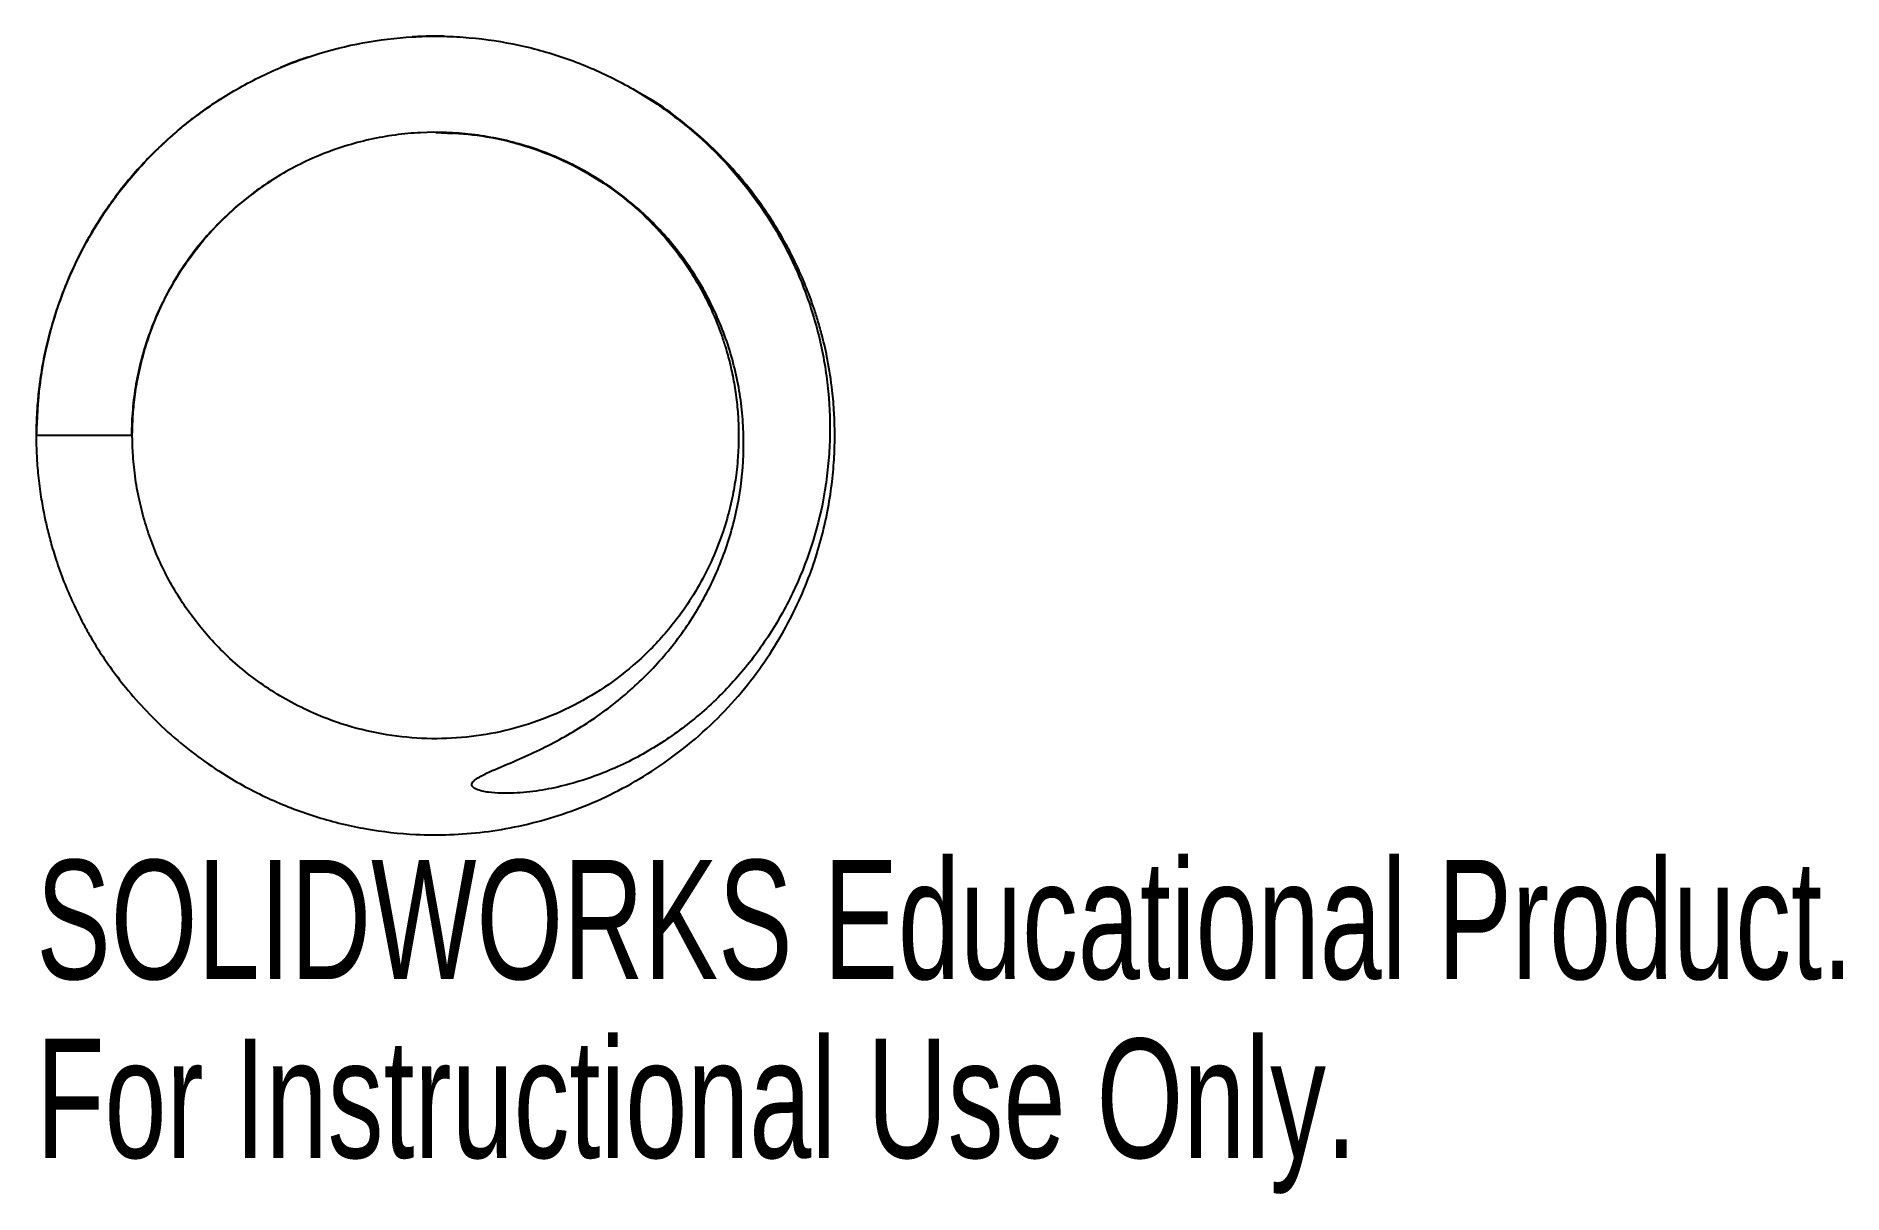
# Model space of a CAD drawing. Header units: millimetres. Extents: x -16.2 to 57.1, y -30.8 to 16.2.
import ezdxf

# ---------------------------------------------------------------- set-up
doc = ezdxf.new("R2010")
doc.units = ezdxf.units.MM
doc.styles.add('SLDTEXTSTYLE0', font='TXT', dxfattribs={"width": 0.7})

msp = doc.modelspace()

# ---------------------------------------------------------------- linework, layer by layer
at = {"color": 7, "linetype": 'Continuous', "lineweight": 25}
for p, q in [((0.398, 16.188), (0.272, 16.187)), ((0.013, 12.294), (0.723, 12.253)), ((-12.327, 0.004), (-16.163, 0.004))]:
    msp.add_line(p, q, dxfattribs=at)
for points, knots in [([(-16.163, 0.004), (-16.164, 0.69), (-16.123, 1.371), (-15.953, 2.724), (-15.823, 3.397), (-15.31, 5.387), (-14.808, 6.645), (-13.826, 8.432), (-13.457, 9.015), (-12.654, 10.115), (-12.219, 10.635), (-11.29, 11.618), (-10.795, 12.082), (-10.005, 12.733), (-9.732, 12.943), (-9.178, 13.342), (-8.896, 13.533), (-8.034, 14.074), (-7.44, 14.398), (-6.212, 14.97), (-5.577, 15.219), (-3.618, 15.845), (-2.286, 16.092), (-0.591, 16.189), (-0.25, 16.198), (0.435, 16.193), (0.778, 16.18), (1.798, 16.107), (2.469, 16.016), (3.797, 15.752), (4.452, 15.578), (5.423, 15.253), (5.746, 15.133), (6.379, 14.875), (6.69, 14.737), (7.606, 14.293), (8.195, 13.96), (9.33, 13.22), (9.877, 12.813), (11.444, 11.48), (12.354, 10.477), (13.523, 8.807), (13.882, 8.218), (14.513, 7.01), (14.788, 6.391), (15.256, 5.121), (15.45, 4.471), (15.678, 3.472), (15.744, 3.134), (15.853, 2.459), (15.895, 2.122), (15.991, 1.109), (16.011, 0.433), (15.976, -0.584), (15.953, -0.922), (15.885, -1.601), (15.84, -1.942), (15.557, -3.63), (15.159, -4.923), (14.307, -6.779), (13.977, -7.386), (13.249, -8.535), (12.85, -9.081), (11.977, -10.116), (11.504, -10.605), (10.482, -11.523), (9.945, -11.941), (8.821, -12.695), (8.234, -13.032), (7.006, -13.617), (6.36, -13.867), (5.049, -14.253), (4.379, -14.394), (3.352, -14.499), (3.009, -14.516), (2.494, -14.502), (2.321, -14.49), (2.066, -14.455), (1.981, -14.441), (1.814, -14.402), (1.732, -14.379), (1.612, -14.325), (1.573, -14.304), (1.505, -14.247), (1.475, -14.209), (1.469, -14.122), (1.491, -14.079), (1.547, -14.011), (1.58, -13.982), (1.684, -13.902), (1.76, -13.858), (1.912, -13.775), (1.99, -13.736), (2.383, -13.551), (2.706, -13.419), (3.666, -13.008), (4.299, -12.719), (5.527, -12.061), (6.123, -11.695), (7.247, -10.892), (7.779, -10.455), (8.528, -9.742), (8.77, -9.495), (9.237, -8.981), (9.463, -8.713), (10.104, -7.89), (10.485, -7.315), (11.156, -6.115), (11.445, -5.489), (11.807, -4.511), (11.916, -4.177), (12.104, -3.508), (12.185, -3.172), (12.386, -2.157), (12.466, -1.472), (12.503, -0.433), (12.501, -0.083), (12.47, 0.614), (12.44, 0.96), (12.309, 1.989), (12.167, 2.664), (11.772, 3.99), (11.516, 4.647), (10.909, 5.892), (10.557, 6.485), (9.955, 7.33), (9.743, 7.605), (9.292, 8.138), (9.055, 8.396), (8.32, 9.132), (7.794, 9.578), (6.95, 10.18), (6.66, 10.37), (6.06, 10.727), (5.752, 10.893), (4.816, 11.349), (4.172, 11.598), (3.178, 11.89), (2.841, 11.974), (2.158, 12.114), (1.812, 12.17), (0.778, 12.293), (0.088, 12.317), (-0.947, 12.265), (-1.292, 12.233), (-1.983, 12.14), (-2.328, 12.078), (-3.346, 11.852), (-4.005, 11.646), (-4.965, 11.255), (-5.281, 11.111), (-5.902, 10.795), (-6.208, 10.623), (-7.093, 10.074), (-7.647, 9.661), (-8.423, 8.975), (-8.673, 8.734), (-9.155, 8.232), (-9.387, 7.968), (-10.042, 7.157), (-10.426, 6.585), (-10.931, 5.68), (-11.087, 5.371), (-11.374, 4.737), (-11.505, 4.411), (-11.853, 3.429), (-12.028, 2.762), (-12.206, 1.741), (-12.251, 1.398), (-12.311, 0.704), (-12.326, 0.353), (-12.327, 0.004)], [0, 0, 0, 0, 0.015625, 0.015625, 0.03125, 0.03125, 0.0625, 0.0625, 0.078125, 0.078125, 0.09375, 0.09375, 0.109375, 0.109375, 0.117187, 0.117187, 0.125, 0.125, 0.140625, 0.140625, 0.15625, 0.15625, 0.1875, 0.1875, 0.195312, 0.195312, 0.203125, 0.203125, 0.21875, 0.21875, 0.234375, 0.234375, 0.242187, 0.242187, 0.25, 0.25, 0.265625, 0.265625, 0.28125, 0.28125, 0.3125, 0.3125, 0.328125, 0.328125, 0.34375, 0.34375, 0.359375, 0.359375, 0.367187, 0.367187, 0.375, 0.375, 0.390625, 0.390625, 0.398437, 0.398437, 0.40625, 0.40625, 0.4375, 0.4375, 0.453125, 0.453125, 0.46875, 0.46875, 0.484375, 0.484375, 0.5, 0.5, 0.515625, 0.515625, 0.53125, 0.53125, 0.546875, 0.546875, 0.554687, 0.554687, 0.558594, 0.558594, 0.560547, 0.560547, 0.5625, 0.5625, 0.563477, 0.563477, 0.564453, 0.564453, 0.56543, 0.56543, 0.566406, 0.566406, 0.568359, 0.568359, 0.570312, 0.570312, 0.578125, 0.578125, 0.59375, 0.59375, 0.609375, 0.609375, 0.625, 0.625, 0.632812, 0.632812, 0.640625, 0.640625, 0.65625, 0.65625, 0.671875, 0.671875, 0.679687, 0.679687, 0.6875, 0.6875, 0.703125, 0.703125, 0.710937, 0.710937, 0.71875, 0.71875, 0.734375, 0.734375, 0.75, 0.75, 0.765625, 0.765625, 0.773437, 0.773437, 0.78125, 0.78125, 0.796875, 0.796875, 0.804687, 0.804687, 0.8125, 0.8125, 0.828125, 0.828125, 0.835937, 0.835937, 0.84375, 0.84375, 0.859375, 0.859375, 0.867187, 0.867187, 0.875, 0.875, 0.890625, 0.890625, 0.898437, 0.898437, 0.90625, 0.90625, 0.921875, 0.921875, 0.929687, 0.929687, 0.9375, 0.9375, 0.953125, 0.953125, 0.960937, 0.960937, 0.96875, 0.96875, 0.984375, 0.984375, 0.992188, 0.992188, 1, 1, 1, 1]), ([(0.321, 16.192), (0.32, 16.192), (0.141, 16.198), (-0.257, 16.193), (-0.681, 16.186), (-0.925, 16.167), (-0.951, 16.165)], [0, 0, 0, 0, 0.001511, 0.423577, 0.937901, 1, 1, 1, 1]), ([(-5.15, 15.348), (-5.236, 15.321), (-5.583, 15.209), (-5.963, 15.064), (-6.251, 14.938), (-6.288, 14.922)], [0, 0, 0, 0, 0.223075, 0.900815, 1, 1, 1, 1]), ([(-8.744, 13.625), (-8.923, 13.51), (-9.299, 13.266), (-9.814, 12.885), (-10.337, 12.47), (-10.889, 11.993), (-11.516, 11.396), (-12.141, 10.729), (-12.689, 10.073), (-13.126, 9.493), (-13.491, 8.966), (-13.834, 8.429), (-14.195, 7.809), (-14.558, 7.109), (-14.877, 6.407), (-15.133, 5.771), (-15.357, 5.146), (-15.582, 4.428), (-15.803, 3.571), (-15.981, 2.665), (-16.099, 1.814), (-16.163, 1.083), (-16.193, 0.437), (-16.198, -0.187), (-16.177, -0.871), (-16.117, -1.644), (-16.014, -2.439), (-15.885, -3.158), (-15.743, -3.797), (-15.573, -4.448), (-15.34, -5.205), (-15.031, -6.045), (-14.68, -6.852), (-14.348, -7.517), (-14.085, -7.995), (-13.868, -8.366), (-13.59, -8.816), (-13.166, -9.447), (-12.529, -10.284), (-11.709, -11.214), (-10.734, -12.153), (-9.652, -13.029), (-8.317, -13.932), (-6.698, -14.792), (-4.786, -15.516), (-2.811, -15.991), (-1.014, -16.193), (0.585, -16.204), (1.986, -16.094), (3.4, -15.856), (4.817, -15.485), (6.225, -14.976), (7.611, -14.323), (8.959, -13.522), (10.253, -12.57), (11.46, -11.481), (12.539, -10.291), (13.458, -9.05), (14.215, -7.801), (14.821, -6.572), (15.289, -5.387), (15.648, -4.227), (15.908, -3.104), (16.081, -2.014), (16.163, -1.118), (16.194, -0.383), (16.197, 0.245), (16.172, 0.984), (16.091, 1.94), (15.931, 2.988), (15.719, 3.928), (15.524, 4.628), (15.342, 5.197), (15.134, 5.778), (14.879, 6.408), (14.573, 7.078), (14.165, 7.87), (13.623, 8.784), (12.906, 9.813), (12.041, 10.86), (11.047, 11.875), (9.951, 12.795), (9.012, 13.494), (8.405, 13.822), (8.21, 13.927)], [0, 0, 0, 0, 0.007599, 0.016042, 0.022961, 0.031511, 0.042144, 0.053975, 0.064244, 0.072736, 0.079994, 0.087194, 0.095535, 0.10569, 0.11542, 0.123144, 0.130231, 0.139186, 0.150091, 0.161908, 0.172198, 0.180838, 0.188166, 0.195357, 0.203176, 0.212671, 0.223084, 0.231852, 0.238842, 0.246501, 0.255932, 0.267169, 0.278523, 0.287416, 0.293777, 0.298037, 0.302786, 0.31272, 0.325232, 0.34039, 0.357049, 0.373626, 0.39012, 0.414676, 0.439, 0.463098, 0.48714, 0.503521, 0.520238, 0.537313, 0.554752, 0.572565, 0.590782, 0.609441, 0.628557, 0.64814, 0.667475, 0.685875, 0.703283, 0.719616, 0.734805, 0.748795, 0.762975, 0.775978, 0.788195, 0.795131, 0.802255, 0.810633, 0.821553, 0.836533, 0.848494, 0.855972, 0.862493, 0.869858, 0.878, 0.886774, 0.896198, 0.909818, 0.924714, 0.940983, 0.958306, 0.975383, 0.992093, 1, 1, 1, 1]), ([(0.211, 12.292), (0.704, 12.267), (1.729, 12.215), (3.277, 11.885), (4.828, 11.349), (6.303, 10.599), (7.649, 9.671), (8.84, 8.595), (9.779, 7.494), (10.5, 6.431), (11.011, 5.502), (11.332, 4.783), (11.518, 4.306), (11.617, 4.031), (11.696, 3.794), (11.775, 3.542), (11.889, 3.148), (12.03, 2.572), (12.166, 1.835), (12.256, 1.075), (12.294, 0.387), (12.296, -0.16), (12.282, -0.601), (12.254, -1.03), (12.196, -1.604), (12.079, -2.352), (11.863, -3.283), (11.529, -4.322), (11.065, -5.404), (10.483, -6.462), (9.701, -7.601), (8.682, -8.762), (7.394, -9.87), (6.005, -10.771), (4.543, -11.462), (3.024, -11.952), (1.455, -12.244), (-0.156, -12.329), (-1.783, -12.201), (-3.398, -11.855), (-4.791, -11.352), (-5.952, -10.777), (-6.873, -10.213), (-7.738, -9.574), (-8.518, -8.887), (-9.205, -8.169), (-9.774, -7.475), (-10.289, -6.75), (-10.757, -5.977), (-11.179, -5.141), (-11.529, -4.296), (-11.819, -3.417), (-12.05, -2.493), (-12.209, -1.542), (-12.283, -0.699), (-12.3, 0.006), (-12.284, 0.65), (-12.226, 1.378), (-12.099, 2.246), (-11.895, 3.15), (-11.617, 4.052), (-11.23, 5.046), (-10.672, 6.16), (-9.881, 7.366), (-8.925, 8.496), (-7.85, 9.507), (-7.053, 10.061), (-6.666, 10.33)], [0, 0, 0, 0, 0.021129, 0.043861, 0.067458, 0.091206, 0.114447, 0.137264, 0.159703, 0.176231, 0.192173, 0.205034, 0.209928, 0.214096, 0.217553, 0.220645, 0.225378, 0.23514, 0.246024, 0.257446, 0.267881, 0.275543, 0.280842, 0.286765, 0.293979, 0.305531, 0.319195, 0.334871, 0.352222, 0.369543, 0.386517, 0.411341, 0.435519, 0.459102, 0.482102, 0.504639, 0.527336, 0.550324, 0.573603, 0.597155, 0.620944, 0.636945, 0.652677, 0.667201, 0.683038, 0.697216, 0.709794, 0.721535, 0.735354, 0.748531, 0.761723, 0.77458, 0.788228, 0.802579, 0.81592, 0.824555, 0.832835, 0.843599, 0.855911, 0.87047, 0.88336, 0.896428, 0.916286, 0.936785, 0.958277, 0.979765, 1, 1, 1, 1]), ([(16.194, 0.137), (16.195, 0.149), (16.197, 0.182), (16.194, 0.215), (16.191, 0.236)], [0, 0, 0, 0, 0.368812, 1, 1, 1, 1])]:
    msp.add_open_spline(points, degree=3, knots=knots, dxfattribs=at)

# ---------------------------------------------------------------- texts
at = {"color": 7, "linetype": 'Continuous', "char_height": 4.83362, "attachment_point": 1, "style": 'SLDTEXTSTYLE0'}
for s, insert in [('SOLIDWORKS Educational Product.', (-16.188, -17.212)), ('For Instructional Use Only.', (-16.188, -24.462))]:
    msp.add_mtext(s, dxfattribs=dict(at, insert=insert))

doc.saveas('drawing.dxf')
